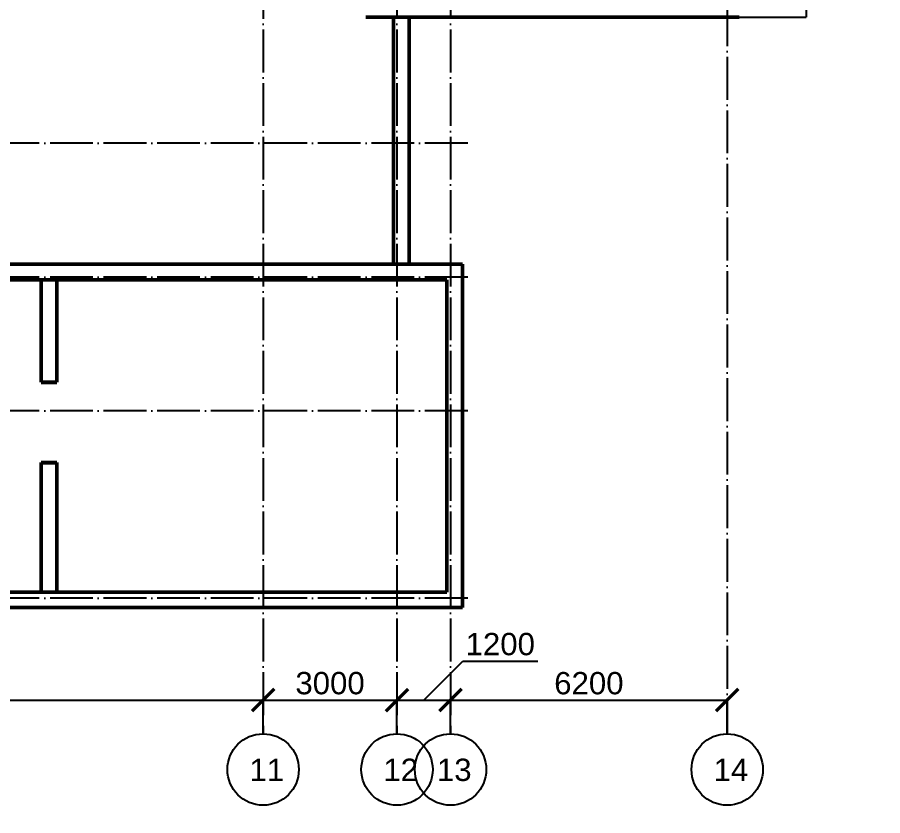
# Model space of a CAD drawing. Header units: millimetres. Extents: x 1982 to 10001982, y -1005230 to 4320529.
# Drawn here: x 2151156 to 2170548, y 1272991 to 1290882 of the extents above; entities that cross this region are included whole.
import ezdxf

# ---------------------------------------------------------------- set-up
doc = ezdxf.new("R2010")
doc.units = ezdxf.units.MM
doc.linetypes.add('ACAD_ISO04W100', pattern=[30, 24, -3, 0, -3])
doc.layers.add('Level 63', color=7, linetype='Continuous', lineweight=0)
doc.layers.add('Стены', color=7, linetype='Continuous', lineweight=50)
for name, color, linetype in [('Оси', 30, 'Continuous'), ('Осн надпись', 7, 'Continuous'), ('размеры оси', 163, 'Continuous')]:
    doc.layers.add(name, color=color, linetype=linetype)
doc.styles.get("Standard").update_dxf_attribs({"font": 'arial.ttf'})
doc.dimstyles.new('200', dxfattribs={"dimtxt": 500, "dimasz": 500, "dimexe": 3, "dimexo": 1.2, "dimgap": 120, "dimtad": 1, "dimtxsty": 'Standard', "dimblk": 'ARCHTICK', "dimcen": 500, "dimadec": 0, "dimazin": 0, "dimtfac": 1, "dimtmove": 1, "dimatfit": 3, "dimldrblk": 'ARCHTICK', "dimfxl": 0, "dimarcsym": 2})

# ---------------------------------------------------------------- blocks, each defined once
blk = doc.blocks.new('_ArchTick')
at = {"color": 0, "linetype": 'ByBlock', "const_width": 0.15}
blk.add_lwpolyline([(-0.5, -0.5), (0.5, 0.5)], dxfattribs=at)
blk = doc.blocks.new('*D80')
at = {"layer": 'Defpoints', "color": 0, "lineweight": 0, "transparency": 16777216}
for p in [(2156664, 1275582), (2133864, 1274825), (2156664, 1274825)]:
    blk.add_point(p, dxfattribs=at)
at = {"layer": 'размеры оси', "color": 0, "lineweight": -2, "transparency": 16777216}
for p, q in [((2133864, 1274826), (2133864, 1275585)), ((2133864, 1275582), (2156664, 1275582)), ((2156664, 1274826), (2156664, 1275585))]:
    blk.add_line(p, q, dxfattribs=at)
at = {"layer": 'размеры оси', "color": 0, "lineweight": -2, "transparency": 16777216, "xscale": 500, "yscale": 500, "zscale": 500, "rotation": 180}
blk.add_blockref('_ArchTick', (2133864, 1275582), dxfattribs=at)
at = {"layer": 'размеры оси', "color": 0, "lineweight": -2, "transparency": 16777216, "xscale": 500, "yscale": 500, "zscale": 500}
blk.add_blockref('_ArchTick', (2156664, 1275582), dxfattribs=at)
at = {"layer": 'размеры оси', "color": 0, "transparency": 16777216, "insert": (2145264, 1275957), "char_height": 500, "attachment_point": 5}
blk.add_mtext('22800', dxfattribs=at)
blk = doc.blocks.new('*D81')
at = {"layer": 'Defpoints', "color": 0, "lineweight": 0, "transparency": 16777216}
for p in [(2159664, 1275582), (2156664, 1274825), (2159664, 1274825)]:
    blk.add_point(p, dxfattribs=at)
at = {"layer": 'размеры оси', "color": 0, "lineweight": -2, "transparency": 16777216}
for p, q in [((2156664, 1274826), (2156664, 1275585)), ((2156664, 1275582), (2159664, 1275582)), ((2159664, 1274826), (2159664, 1275585))]:
    blk.add_line(p, q, dxfattribs=at)
at = {"layer": 'размеры оси', "color": 0, "lineweight": -2, "transparency": 16777216, "xscale": 500, "yscale": 500, "zscale": 500, "rotation": 180}
blk.add_blockref('_ArchTick', (2156664, 1275582), dxfattribs=at)
at = {"layer": 'размеры оси', "color": 0, "lineweight": -2, "transparency": 16777216, "xscale": 500, "yscale": 500, "zscale": 500}
blk.add_blockref('_ArchTick', (2159664, 1275582), dxfattribs=at)
at = {"layer": 'размеры оси', "color": 0, "transparency": 16777216, "insert": (2158164, 1275958), "char_height": 500, "attachment_point": 5}
blk.add_mtext('3000', dxfattribs=at)
blk = doc.blocks.new('*D82')
at = {"layer": 'Defpoints', "color": 0, "lineweight": 0, "transparency": 16777216}
for p in [(2167064, 1275582), (2160864, 1274825), (2167064, 1274825)]:
    blk.add_point(p, dxfattribs=at)
at = {"layer": 'размеры оси', "color": 0, "lineweight": -2, "transparency": 16777216}
for p, q in [((2160864, 1274826), (2160864, 1275585)), ((2160864, 1275582), (2167064, 1275582)), ((2167064, 1274826), (2167064, 1275585))]:
    blk.add_line(p, q, dxfattribs=at)
at = {"layer": 'размеры оси', "color": 0, "lineweight": -2, "transparency": 16777216, "xscale": 500, "yscale": 500, "zscale": 500, "rotation": 180}
blk.add_blockref('_ArchTick', (2160864, 1275582), dxfattribs=at)
at = {"layer": 'размеры оси', "color": 0, "lineweight": -2, "transparency": 16777216, "xscale": 500, "yscale": 500, "zscale": 500}
blk.add_blockref('_ArchTick', (2167064, 1275582), dxfattribs=at)
at = {"layer": 'размеры оси', "color": 0, "transparency": 16777216, "insert": (2163964, 1275957), "char_height": 500, "attachment_point": 5}
blk.add_mtext('6200', dxfattribs=at)
blk = doc.blocks.new('*D125')
at = {"layer": 'Defpoints', "color": 0, "lineweight": 0, "transparency": 16777216}
for p in [(2160864, 1275582), (2159664, 1274825), (2160864, 1274825)]:
    blk.add_point(p, dxfattribs=at)
at = {"layer": 'размеры оси', "color": 0, "lineweight": -2, "transparency": 16777216}
for p, q in [((2160264, 1275582), (2161136, 1276457)), ((2161136, 1276457), (2162821, 1276457)), ((2159664, 1274826), (2159664, 1275585)), ((2159664, 1275582), (2160864, 1275582)), ((2160864, 1274826), (2160864, 1275585))]:
    blk.add_line(p, q, dxfattribs=at)
at = {"layer": 'размеры оси', "color": 0, "lineweight": -2, "transparency": 16777216, "xscale": 500, "yscale": 500, "zscale": 500, "rotation": 180}
blk.add_blockref('_ArchTick', (2159664, 1275582), dxfattribs=at)
at = {"layer": 'размеры оси', "color": 0, "lineweight": -2, "transparency": 16777216, "xscale": 500, "yscale": 500, "zscale": 500}
blk.add_blockref('_ArchTick', (2160864, 1275582), dxfattribs=at)
at = {"layer": 'размеры оси', "color": 0, "transparency": 16777216, "insert": (2161978, 1276833), "char_height": 500, "attachment_point": 5}
blk.add_mtext('1200', dxfattribs=at)

msp = doc.modelspace()

# ---------------------------------------------------------------- linework, layer by layer
for p in [(2168833.993, 1294882.493), (2167333.993, 1290882.493)]:
    msp.add_line(p, (2168833.993, 1290882.493))
at = {"lineweight": 53}
for p, q in [((2151693.993, 1282702.493), (2152043.993, 1282702.493)), ((2151693.993, 1280902.493), (2152043.993, 1280902.493))]:
    msp.add_line(p, q, dxfattribs=at)
at = {"layer": 'Level 63', "color": 7, "linetype": 'Continuous', "lineweight": 13}
msp.add_3dface([(2073109.386, 1261756.222), (2194259.386, 1261756.222), (2194259.386, 1319156.222), (2073109.386, 1319156.222)], dxfattribs=at)
at = {"layer": 'Оси', "linetype": 'ACAD_ISO04W100', "ltscale": 40}
for p, q in [((2156663.993, 1317009.367), (2156663.993, 1274824.879)), ((2159663.993, 1317009.367), (2159663.993, 1274824.879)), ((2160863.993, 1317009.367), (2160863.993, 1274824.879)), ((2167063.993, 1304396.868), (2167063.993, 1274824.879)), ((2161249.893, 1288062.493), (2076514.296, 1288062.493)), ((2161249.893, 1285062.493), (2076514.296, 1285062.493)), ((2161249.893, 1282062.493), (2076514.296, 1282062.493)), ((2161249.893, 1277862.493), (2076514.296, 1277862.493))]:
    msp.add_line(p, q, dxfattribs=at)
at = {"layer": 'Осн надпись', "ltscale": 40}
for centre in [(2156663.993, 1274024.879), (2159663.993, 1274024.879), (2160863.993, 1274024.879), (2167063.993, 1274024.879)]:
    msp.add_circle(centre, 800, dxfattribs=at)
at = {"layer": 'Стены'}
for p, q in [((2158968.547, 1290882.493), (2167333.993, 1290882.493)), ((2159583.993, 1285352.493), (2159583.993, 1290882.493)), ((2159933.993, 1285352.493), (2159933.993, 1290882.493)), ((2161133.993, 1285352.493), (2139919.44, 1285352.493)), ((2161133.993, 1277652.493), (2161133.993, 1285352.493)), ((2139919.44, 1285002.493), (2160783.993, 1285002.493)), ((2151693.993, 1285002.493), (2151693.993, 1282702.493)), ((2152043.993, 1285002.493), (2152043.993, 1282702.493)), ((2160783.993, 1278002.493), (2160783.993, 1285002.493)), ((2151693.993, 1280902.493), (2151693.993, 1278002.493)), ((2152043.993, 1280902.493), (2152043.993, 1278002.493)), ((2160783.993, 1278002.493), (2133973.993, 1278002.493)), ((2161133.993, 1277652.493), (2133623.993, 1277652.493))]:
    msp.add_line(p, q, dxfattribs=at)

# ---------------------------------------------------------------- texts
at = {"layer": 'Осн надпись', "char_height": 500, "width": 500, "attachment_point": 1}
for s, insert in [('11', (2156358.914, 1274268.642)), ('12', (2159358.914, 1274268.642)), ('13', (2160558.914, 1274268.642)), ('14', (2166758.914, 1274268.642))]:
    msp.add_mtext(s, dxfattribs=dict(at, insert=insert))

# ---------------------------------------------------------------- dimensions: what is measured, and where the dimension line sits
at = {"layer": 'размеры оси'}
dim = msp.add_linear_dim(base=(2160863.993, 1275582.072), p1=(2159663.993, 1274824.879), p2=(2160863.993, 1274824.879), dimstyle='200', override={"dimscale": 0, "dimtix": 0, "dimtofl": 1, "dimtmove": 1, "dimatfit": 3}, dxfattribs=at)
dim.commit()
dim.dimension.update_dxf_attribs({"geometry": '*D125', "text_midpoint": (2161256.197, 1276457.359), "dimtype": 160})
for base, p1, p2, picture, middle in [((2156663.993, 1275582.072), (2133863.993, 1274824.879), (2156663.993, 1274824.879), '*D80', (2145263.993, 1275957.359)), ((2159663.993, 1275582.072), (2156663.993, 1274824.879), (2159663.993, 1274824.879), '*D81', (2158163.993, 1275957.529)), ((2167063.993, 1275582.072), (2160863.993, 1274824.879), (2167063.993, 1274824.879), '*D82', (2163963.993, 1275957.359))]:
    dim = msp.add_linear_dim(base=base, p1=p1, p2=p2, dimstyle='200', dxfattribs=at)
    dim.commit()
    dim.dimension.update_dxf_attribs({"geometry": picture, "text_midpoint": middle})

doc.saveas('drawing.dxf')
